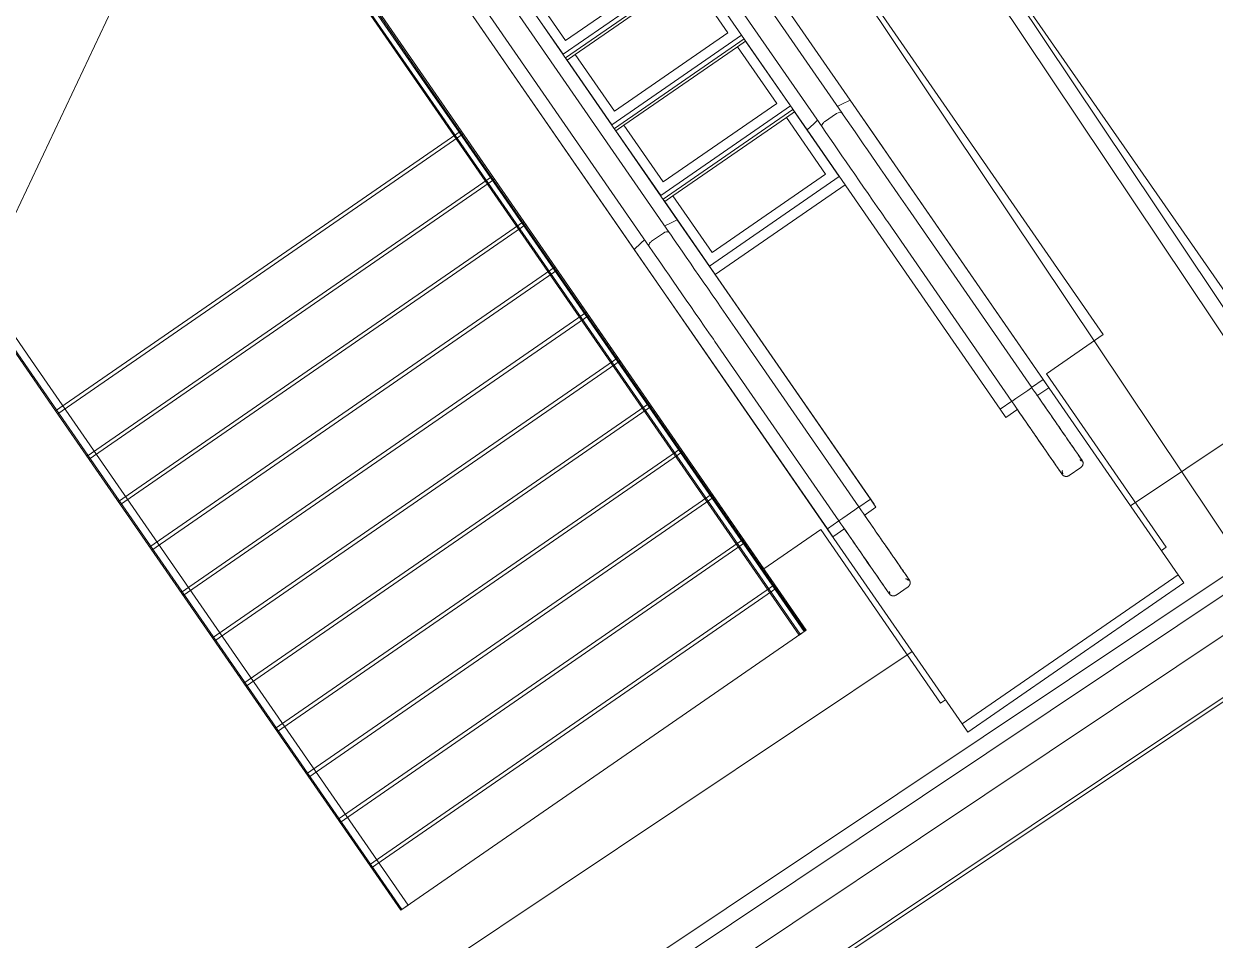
# Model space of a CAD drawing. Header units: metres. Extents: x 286532 to 329498, y 7396783 to 7466136.
# Drawn here: x 325792.57 to 325798.61, y 7397719.34 to 7397723.99 of the extents above; entities that cross this region are included whole.
import ezdxf

# ---------------------------------------------------------------- set-up
doc = ezdxf.new("R2010")
doc.units = ezdxf.units.M
doc.header["$LTSCALE"] = 10
doc.layers.get('0').update_dxf_attribs({"color": 255})
doc.layers.add('_  ARQ-AUX-001', color=1, linetype='Continuous', lineweight=5)
doc.layers.add('_AUXILIAR', color=7, linetype='Continuous', lineweight=30)

# ---------------------------------------------------------------- blocks, each defined once
blk = doc.blocks.new('ESTACAODRONE')
at = {"layer": '_  ARQ-AUX-001'}
for p, q in [((175.6736217223125, -92.52732881640722), (185.6328904686079, -107.760038436356)), ((185.6998492051612, -107.7162602728588), (175.7405804588658, -92.48355065291007)), ((175.0947184122049, -92.66304409758959), (185.2763802290659, -108.2359040992292)), ((180.1442559739698, -101.1790767067419), (183.3175108878655, -105.8720198693657)), ((183.1560481821568, -105.6341244668585), (180.3001862223932, -101.4105753914972)), ((180.0806610961006, -101.5590129841959), (182.9365230558641, -105.7825620595573)), ((183.1146136130169, -105.6991287312832), (180.298700113078, -101.534659640505)), ((180.1964011418711, -101.6038317161251), (183.0123146419723, -105.7683008071431)), ((186.5109354311135, -108.7818574607372), (181.6568262127694, -101.6327022239566)), ((182.2140864794812, -106.618128825874), (179.0408315655855, -101.9251856632502)), ((182.2729772967681, -106.2312356888089), (179.4171153370046, -102.0076866134475)), ((186.5109354311135, -108.7818574607372), (181.9539365457604, -102.0702877417207)), ((182.2315112771471, -106.2962611996641), (179.415597777046, -102.1317921086461)), ((179.1975902107119, -102.1561242061463), (182.0534521704755, -106.3796732815076)), ((179.313298824377, -102.2009642116819), (182.1292123243159, -106.36543330246)), ((184.4277030751088, -106.8354892811121), (181.6803858643557, -102.772467598453)), ((182.6946971724808, -108.0073060506231), (179.9473799617277, -103.9442843679641)), ((179.9222976997572, -103.9865449784786), (180.9872906838432, -105.5615686303833)), ((179.9275580188212, -103.9829880776725), (180.9925510029072, -105.5580117295771)), ((179.9275580188212, -103.9829880776725), (180.9925510029072, -105.5580117295771)), ((179.9275580188212, -103.9829880776725), (180.9925510029072, -105.5580117295771)), ((179.9275580188212, -103.9829880776725), (180.9925510029072, -105.5580117295771)), ((179.9275580188212, -103.9829880776725), (180.9925510029072, -105.5580117295771)), ((179.9485992950772, -103.9687604744478), (181.0135922791632, -105.5437841263524)), ((179.9485992950772, -103.9687604744478), (181.0135922791632, -105.5437841263524)), ((179.9485992950772, -103.9687604744478), (181.0135922791632, -105.5437841263524)), ((179.9485992950772, -103.9687604744478), (181.0135922791632, -105.5437841263524)), ((179.9485992950772, -103.9687604744478), (181.0135922791632, -105.5437841263524)), ((179.9538596141412, -103.9652035736416), (181.0188525982271, -105.5402272255463)), ((181.1809526379802, -105.76862140093), (179.9591199333081, -103.9616466723382)), ((181.7021504069623, -105.3861442076334), (182.3648677693553, -104.9380307202411)), ((182.3771780026561, -104.9562363881647), (181.7144606402632, -105.404349875557)), ((182.2953744318823, -104.9245197649043), (181.7154967397885, -105.3166190663726)), ((182.6089643011935, -105.2990263481353), (182.3849075574973, -104.9676676669388)), ((181.7154967397885, -105.3166190663726), (181.5195134984157, -105.0267784334749)), ((182.3434877223478, -104.9956747599009), (181.7636100302539, -105.3877740613692)), ((182.3434877223478, -104.9956747599009), (182.5394709637205, -105.2855153927985)), ((181.4780936632662, -105.054785526437), (181.7021504069623, -105.3861442076334)), ((177.9249504091752, -105.3371030152932), (178.9899433932611, -106.912126667198)), ((181.9462469388005, -105.7471398355277), (182.6089643011935, -105.2990263481353)), ((182.6212745344943, -105.3172320160589), (181.9585571721013, -105.7653455034512)), ((182.5394709637205, -105.2855153927985), (181.9595932716267, -105.6776146942668)), ((182.6290040893355, -105.328663294833), (182.5875842541859, -105.3566703877951)), ((182.6221355188079, -105.3185053302291), (182.6212745344943, -105.317232016059)), ((182.6212745344943, -105.317232016059), (182.6290040893355, -105.328663294833)), ((182.8530608330317, -105.6600219760295), (182.6290040893355, -105.328663294833)), ((177.8881281755748, -105.3620013212785), (179.1099608802469, -107.1689760498703)), ((177.8933884947912, -105.3584444201303), (178.9583814788772, -106.933468072035)), ((181.7636100302539, -105.3877740613692), (181.7221901951044, -105.4157811543312)), ((181.9595932716267, -105.6776146942668), (181.7636100302539, -105.3877740613692)), ((182.5875842541859, -105.3566703877951), (182.0077065620921, -105.7487696892634)), ((182.5875842541859, -105.3566703877951), (182.7835674955587, -105.6465110206927)), ((181.7144606402632, -105.4043498755571), (181.7153216245767, -105.4056231897272)), ((181.7221901951044, -105.4157811543312), (181.7144606402632, -105.4043498755571)), ((181.7221901951044, -105.4157811543312), (181.9462469388005, -105.7471398355277)), ((180.9872906838432, -105.5615686303833), (182.869367330891, -108.3449815524337)), ((180.9925510029072, -105.5580117295771), (181.1493907234945, -105.7899628064147)), ((180.9925510029072, -105.5580117295771), (181.1493907234945, -105.7899628064147)), ((180.9925510029072, -105.5580117295771), (181.1493907234945, -105.7899628064147)), ((180.9925510029072, -105.5580117295771), (181.1493907234945, -105.7899628064147)), ((180.9925510029072, -105.5580117295771), (181.1493907234945, -105.7899628064147)), ((181.0135922791632, -105.5437841263524), (181.1704319997505, -105.77573520319)), ((181.0135922791632, -105.5437841263524), (181.1704319997505, -105.77573520319)), ((181.0135922791632, -105.5437841263524), (181.1704319997505, -105.77573520319)), ((181.0135922791632, -105.5437841263524), (181.1704319997505, -105.77573520319)), ((181.0135922791632, -105.5437841263524), (181.1704319997505, -105.77573520319)), ((181.0188525982271, -105.5402272255463), (182.900929245275, -108.3236401475966)), ((183.4760475343511, -106.1073731697434), (183.1560481825317, -105.634124467413)), ((182.1903434706387, -106.1081354634219), (182.8530608330317, -105.6600219760295)), ((182.8653710663325, -105.6782276439531), (182.2026537039395, -106.1263411313454)), ((182.7835674955587, -105.6465110206927), (182.2036898034648, -106.038610322161)), ((182.8731006211737, -105.6896589227273), (182.8316807860241, -105.7176660156893)), ((182.866232050646, -105.6795009581233), (182.8653710663325, -105.6782276439532)), ((182.8653710663325, -105.6782276439532), (182.8731006211737, -105.6896589227273)), ((183.0971573648698, -106.0210176039238), (182.8731006211737, -105.6896589227273)), ((183.0858884195758, -105.7012183324127), (183.0249220648614, -105.7424423101971)), ((182.0077065620921, -105.7487696892634), (181.9662867269425, -105.7767767822254)), ((182.2036898034648, -106.038610322161), (182.0077065620921, -105.7487696892634)), ((182.8316807860241, -105.7176660156893), (182.2518030939303, -106.1097653171576)), ((182.8316807860241, -105.7176660156893), (183.0276640273969, -106.0075066485869)), ((181.1809526379802, -105.76862140093), (179.1099608802469, -107.1689760498703)), ((181.1916233401862, -105.784402359277), (179.1206315828604, -107.184757007286)), ((181.1493907234945, -105.7899628064146), (182.874627649955, -108.3414246516275)), ((181.1493907234945, -105.7899628064146), (182.874627649955, -108.3414246516275)), ((181.1493907234945, -105.7899628064146), (182.874627649955, -108.3414246516275)), ((181.1493907234945, -105.7899628064146), (182.874627649955, -108.3414246516275)), ((181.1493907234945, -105.7899628064146), (182.874627649955, -108.3414246516275)), ((181.1704319997505, -105.77573520319), (182.895668926211, -108.3271970484028)), ((181.1704319997505, -105.77573520319), (182.895668926211, -108.3271970484028)), ((181.1704319997505, -105.77573520319), (182.895668926211, -108.3271970484028)), ((181.1704319997505, -105.77573520319), (182.895668926211, -108.3271970484028)), ((181.1704319997505, -105.77573520319), (182.895668926211, -108.3271970484028)), ((181.1809526379802, -105.76862140093), (182.906189564208, -108.3200832474977)), ((181.9585571721014, -105.7653455034513), (181.9594181564149, -105.7666188176215)), ((181.9662867269425, -105.7767767822254), (181.9585571721014, -105.7653455034513)), ((181.9662867269425, -105.7767767822254), (182.1903434706387, -106.1081354634219)), ((182.9365230562391, -105.7825620601117), (183.2565224080584, -106.2558107624421)), ((183.3175108878655, -105.8720198693657), (183.3459826988806, -105.914126978456)), ((183.3175108878655, -105.8720198693657), (183.3459826988806, -105.914126978456)), ((183.3459826988806, -105.914126978456), (184.7959608429274, -108.058507181654)), ((181.3377923584194, -106.0005724783987), (179.2668006011518, -107.4009271264076)), ((181.3484630610328, -106.0163534358144), (179.2774713032995, -107.4167080838233)), ((182.4344400024769, -106.4691310913161), (183.0971573648698, -106.0210176039238)), ((183.0276640273969, -106.0075066485869), (182.4477863353031, -106.3996059500552)), ((182.4629118134919, -106.5112382004063), (183.1260433742364, -106.0628446420843)), ((182.2518030939303, -106.1097653171576), (182.2103832587807, -106.1377724101196)), ((182.4477863353031, -106.3996059500552), (182.2518030939303, -106.1097653171576)), ((184.1212923568255, -107.0616290867799), (183.4760475343511, -106.1073731697434)), ((182.2026537039395, -106.1263411313455), (182.2035146882531, -106.1276144455157)), ((182.2103832587807, -106.1377724101196), (182.2026537039395, -106.1263411313455)), ((182.2103832587807, -106.1377724101196), (182.4344400024769, -106.4691310913161)), ((184.0626949953354, -107.1012512085159), (183.4428499653734, -106.1845591764612)), ((181.4946320789168, -106.2325235558674), (179.4236403215327, -107.6328782038763)), ((182.5929766489624, -106.7044843916937), (182.2729772971431, -106.2312356893634)), ((181.505302781472, -106.2483045123518), (179.4343110241462, -107.6486591603607)), ((182.2028175341871, -106.298329554363), (182.1418511794728, -106.3395535321474)), ((183.2565224080584, -106.2558107624421), (183.9017672305329, -107.2100666794786)), ((183.3405510034355, -106.2537312657892), (183.9603960333974, -107.1704232978438)), ((182.0534521708504, -106.3796732820621), (182.3734515226698, -106.8529219843924)), ((181.6514717997634, -106.4644746314734), (179.5804800420301, -107.8648292804137)), ((181.6621425019694, -106.4802555898204), (179.5911507445853, -107.8806102368981)), ((182.4629118134919, -106.5112382004063), (182.4344400024769, -106.4691310913161)), ((183.2567282518383, -107.6852174513019), (182.4629118134919, -106.5112382004063)), ((183.0363747288426, -107.8342151858599), (182.2140864794812, -106.618128825874)), ((181.8083115202026, -106.6964257089421), (179.7373197628767, -108.0967803569511)), ((181.818982222816, -106.7122066654265), (179.7479904650827, -108.1125613143668)), ((183.2382214714369, -107.6587403087302), (182.5929766489624, -106.7044843916937)), ((183.1795926685724, -107.6983836903648), (182.5597476386104, -106.7816916583102)), ((182.4574486766724, -106.8508637476381), (183.0772937066344, -107.7675557796928)), ((184.1377642290768, -107.0315389318362), (184.4277030751088, -106.8354892811121)), ((182.3734515226698, -106.8529219843925), (183.0186963451442, -107.8071779014289)), ((178.9583814788772, -106.933468072035), (180.840458125925, -109.7168809940854)), ((178.9899433932611, -106.912126667198), (180.872020040309, -109.6955395892483)), ((181.9651512406417, -106.9283767864108), (179.8941594833159, -108.3287314334884)), ((181.9758219432551, -106.9441577428952), (179.9048301859293, -108.3445123909041)), ((184.737116018464, -107.9179234040366), (184.1377642290768, -107.0315389318362)), ((185.6590805049353, -106.9857846404754), (184.55757534052, -107.7059576255546)), ((184.0619902724467, -107.1017277251265), (184.1212923568255, -107.0616290867799)), ((184.1212923568255, -107.0616290867799), (184.0619902724467, -107.1017277251265)), ((184.1492994497875, -107.1030489219294), (184.1212923568255, -107.0616290867799)), ((183.981046616322, -107.1564598720214), (184.0420129710364, -107.115235894237)), ((184.0420129710364, -107.115235894237), (183.981046616322, -107.1564598720214)), ((184.0420129710364, -107.115235894237), (184.0626949953354, -107.1012512085159)), ((184.0626949953354, -107.1012512085159), (184.0420129710364, -107.115235894237)), ((184.1492994497875, -107.1030489219294), (184.0886570641883, -107.1440538396164)), ((179.1099608802469, -107.1689760498703), (180.8351978068822, -109.7204378945753)), ((182.1219909615465, -107.1603278620169), (180.0509992038133, -108.5606825109571)), ((182.1326616637525, -107.1761088203639), (180.0616699063685, -108.5764634674415)), ((183.9017672305329, -107.2100666794786), (183.9610960171913, -107.1699499856949)), ((183.9610960171913, -107.1699499856949), (183.9017672305329, -107.2100666794786)), ((183.9297743234949, -107.2514865146281), (183.9017672305329, -107.2100666794786)), ((183.9903307404548, -107.2105397268604), (183.9297743234949, -107.2514865146281)), ((183.9603960333974, -107.1704232978439), (183.9810466163218, -107.1564598720216)), ((183.9810466163218, -107.1564598720216), (183.9603960333974, -107.1704232978439)), ((182.2788306819857, -107.3922789394855), (180.2078389246599, -108.7926335874945)), ((182.2895013845409, -107.4080598959699), (180.2185096268659, -108.8084145449102)), ((184.2471139994612, -107.5499483059421), (184.3080803541756, -107.5087243281577)), ((185.7947957861177, -107.564687950583), (178.4954028275252, -112.3370901018217)), ((178.5391809910224, -112.404048838375), (185.8385739496148, -107.6316466871363)), ((182.4356704024249, -107.6242300169542), (180.364678645099, -109.0245846640319)), ((182.4463411050383, -107.6400109734386), (180.3753493472468, -109.0403656223789)), ((183.1788926847785, -107.6988570025139), (183.2382214714369, -107.6587403087302)), ((183.2382214714369, -107.6587403087302), (183.1788926847785, -107.6988570025139)), ((183.2382214714369, -107.6587403087302), (183.2662285643989, -107.7001601438797)), ((183.0772937066344, -107.7675557796928), (183.0979757309334, -107.7535710939718)), ((183.0979757309334, -107.7535710939718), (183.0772937066344, -107.7675557796928)), ((183.0979757309334, -107.7535710939718), (183.1589420856477, -107.7123471161873)), ((183.1589420856477, -107.7123471161873), (183.0979757309334, -107.7535710939718)), ((183.1589420856479, -107.7123471161872), (183.1795926685723, -107.6983836903649)), ((183.1795926685723, -107.6983836903649), (183.1589420856479, -107.7123471161872)), ((183.2662285643989, -107.7001601438797), (183.205672147439, -107.7411069316475)), ((178.6394500163733, -112.541602303274), (185.891436415608, -107.8001949433237)), ((178.6394500163733, -112.541602303274), (185.891436415608, -107.8001949433237)), ((182.9846360185128, -107.811256399899), (182.6946971724808, -108.0073060506231)), ((183.5839878079, -108.6976408720995), (182.9846360185128, -107.811256399899)), ((183.0186963451442, -107.8071779014289), (183.077998429523, -107.7670792630823)), ((183.077998429523, -107.7670792630823), (183.0186963451442, -107.8071779014289)), ((183.0186963451442, -107.8071779014289), (183.0467034381062, -107.8485977365784)), ((183.1073458237055, -107.8075928188914), (183.0467034381062, -107.8485977365784)), ((182.5925101233297, -107.8561810925603), (180.5215183655382, -109.2565357415006)), ((182.6031808254775, -107.8719620509073), (180.5321890681516, -109.2723166979849)), ((183.6925364345431, -108.8046161381622), (183.0363747288426, -107.8342151858599)), ((184.7122641173738, -107.9347276598141), (184.737116018464, -107.9179234040366)), ((178.6147729296354, -112.869510483928), (186.1178049509763, -107.9639674667269)), ((178.6158783058636, -112.8915480664), (186.134377277107, -107.9758926322684)), ((183.6925364345431, -108.8046161381622), (184.7959608429274, -108.058507181654)), ((184.7959608429274, -108.058507181654), (184.8242924892212, -108.1004070004105)), ((182.7493498437107, -108.088132170029), (180.678358086443, -109.4884868180379)), ((182.7600205463241, -108.1039131265134), (180.689028788649, -109.5042677754536)), ((183.3640431140726, -108.1470595278925), (183.425009468787, -108.1058355501081)), ((183.720868080838, -108.8465159569204), (184.8242924892223, -108.1004070004121)), ((183.7208680808369, -108.8465159569187), (184.8242924892212, -108.1004070004105)), ((182.906189564208, -108.3200832474977), (180.8351978068822, -109.7204378945753)), ((182.900929245275, -108.3236401475966), (182.869367330891, -108.3449815524337)), ((182.895668926211, -108.3271970484028), (182.874627649955, -108.3414246516275)), ((182.895668926211, -108.3271970484028), (182.874627649955, -108.3414246516275)), ((182.895668926211, -108.3271970484028), (182.874627649955, -108.3414246516275)), ((182.895668926211, -108.3271970484028), (182.874627649955, -108.3414246516275)), ((182.895668926211, -108.3271970484028), (182.874627649955, -108.3414246516275)), ((183.4425782775018, -108.4349517230582), (178.019537164652, -111.9805798622796)), ((183.6088397089902, -108.6808366163219), (183.5839878079, -108.6976408720995)), ((183.7208680808369, -108.8465159569187), (183.6925364345431, -108.8046161381622)), ((180.872020040309, -109.6955395892483), (180.840458125925, -109.7168809940854))]:
    blk.add_line(p, q, dxfattribs=at)
for points in [[(183.1560481822444, -105.6341244675267), (183.1145354724592, -105.6540240577028), (183.090786239824, -105.6654078740855)], [(183.4428499653734, -106.1845591764612), (183.4200277829751, -106.1508073324562), (183.3972421112003, -106.1171094842016), (183.3745294022629, -106.083519541066), (183.3519259916523, -106.0500912397932), (183.3294680400034, -106.016878058534), (183.3071914752484, -105.9839331312935), (183.2851319351386, -105.9513091629273), (183.2633247102325, -105.9190583448254), (183.2418046874379, -105.887232271417), (183.2206062942006, -105.8558818576302), (183.1997634434278, -105.8250572574395), (183.1793094792344, -105.7948077836297), (183.1592771235998, -105.7651818289058), (183.1396984240198, -105.7362267884755), (183.1206047022371, -105.707988984227), (183.1146135983421, -105.6991287095804)], [(182.9898882201789, -105.7336268922494), (182.9703411207741, -105.7515518362646), (182.9365230553512, -105.7825620582838)], [(183.0123146271098, -105.7683007851631), (183.031246979451, -105.7962999393068), (183.050674152249, -105.8250308859927), (183.070565066172, -105.8544476618351), (183.0908879000006, -105.8845032062679), (183.111610141536, -105.9151494368314), (183.1326986396124, -105.9463373260943), (183.1541196571315, -105.9780169800869), (183.1758389250347, -106.0101377181207), (183.1978216971267, -106.0426481538668), (183.2200328056614, -106.0754962775635), (183.2424367176034, -106.1086295392198), (183.2649975914729, -106.1419949326853), (183.2876793346842, -106.1755390804479), (183.3104456612869, -106.2092083190269), (183.3332601500149, -106.2429487848231), (183.3405510034355, -106.2537312657892)], [(182.2729772957774, -106.2312356878585), (182.2316019625974, -106.2510694273664), (182.2076859629122, -106.2625331820806)], [(182.5597476386104, -106.7816916583102), (182.5369254555659, -106.7479398133494), (182.5141397831458, -106.7142419641406), (182.4914270735653, -106.680652020054), (182.4688236623147, -106.6472237178346), (182.4463657100299, -106.6140105356349), (182.4240891446441, -106.5810656074616), (182.4020296039097, -106.5484416381716), (182.3802223783861, -106.5161908191565), (182.3587023549821, -106.4843647448469), (182.3375039611446, -106.4530143301725), (182.3166611097816, -106.422189729109), (182.296207145009, -106.3919402544425), (182.2761747888073, -106.3623142988797), (182.2565960886728, -106.3333592576296), (182.2375023663494, -106.3051214525815), (182.2315112622848, -106.2962611776841)], [(182.1067933145675, -106.3307601438887), (182.0873825188359, -106.3485600971262), (182.0534521710629, -106.3796732818378)], [(182.1292123096411, -106.3654332807573), (182.1481446614461, -106.3934324341082), (182.1675718336941, -106.4221633799806), (182.1874627470538, -106.45158015499), (182.2077855803069, -106.4816356985718), (182.2285078212556, -106.5122819282675), (182.2495963187348, -106.5434698166473), (182.2710173356474, -106.5751494697429), (182.2927366029356, -106.6072702068671), (182.3147193744051, -106.6397806416927), (182.3369304823109, -106.6726287644593), (182.3593343936186, -106.7057620251774), (182.3818952668492, -106.7391274176981), (182.4045770094183, -106.7726715645109), (182.4273433353763, -106.8063408021366), (182.4501578234583, -106.8400812669773), (182.4574486766724, -106.8508637476381)], [(184.3147776927535, -107.4740576181377), (184.314576053483, -107.4737594127739), (184.3139714582511, -107.4728652737474), (184.3129648742814, -107.47137663149), (184.3115579118935, -107.4692958675118), (184.3097528219269, -107.4666263105912), (184.3075524921407, -107.4633722314498), (184.3049604425931, -107.45953883592), (184.3019808200104, -107.455132256617), (184.2986183911532, -107.4501595431277), (184.2948785351902, -107.4446286507328), (184.2907672350934, -107.4385484276802), (184.2862910680657, -107.43192860103), (184.2814571950197, -107.4247797610924), (184.2762733491209, -107.4171133444865), (184.2707478234171, -107.4089416158433), (184.2648894575705, -107.4002776481856), (184.2587076237169, -107.3911353020133), (184.2522122114716, -107.38152920313), (184.2454136121088, -107.3714747192448), (184.2383227019369, -107.360987935387), (184.2309508248998, -107.3500856281738), (184.223309774428, -107.3387852389709), (184.2154117745723, -107.3271048459906), (184.2072694604478, -107.3150631353699), (184.1988958580199, -107.3026793712769), (184.1903043632663, -107.2899733650926), (184.181508720746, -107.2769654437164), (184.1725230016105, -107.2636764170475), (184.1633615810938, -107.2501275446939), (184.1540391155142, -107.2363405019609), (184.1445705188281, -107.222337345176), (184.1349709387702, -107.2081404764027), (184.1252557326208, -107.1937726076027), (184.1154404426374, -107.1792567243009), (184.1055407711901, -107.1646160488142), (184.0955725556414, -107.1498740031001), (184.0855517430096, -107.135054171287), (184.0754943644574, -107.1201802619443), (184.065416509645, -107.1052760701542), (184.0626949953354, -107.1012512085159)], [(184.0928723714626, -107.1458806867032), (184.1028563586065, -107.1606460571111), (184.1127760961364, -107.1753164084315), (184.1226157145885, -107.1898682712319), (184.1323594726722, -107.2042783656357), (184.1419917824531, -107.2185236385662), (184.1514972342903, -107.2325813006254), (184.1608606214886, -107.2464288625528), (184.170066964626, -107.2600441712033), (184.1791015355174, -107.2734054449876), (184.1879498807765, -107.2864913087178), (184.1965978449386, -107.2992808278034), (184.2050315931056, -107.3117535417422), (184.2132376330798, -107.3238894968527), (184.2212028369476, -107.3356692781954), (184.2289144620821, -107.3470740406332), (184.236360171528, -107.358085538979), (184.2435280537387, -107.3686861571844), (184.2504066416315, -107.3788589365218), (184.2569849309332, -107.3885876027141), (184.2632523977844, -107.3978565919709), (184.2691990155749, -107.4066510758866), (184.2748152709849, -107.414956985163), (184.2800921792037, -107.4227610321171), (184.2850212983039, -107.4300507319386), (184.2895947427465, -107.4368144226627), (184.2938051959959, -107.4430412838272), (184.2976459222251, -107.4487213537825), (184.3011107770915, -107.4538455456284), (184.3041942175664, -107.458405661751), (184.3068913108029, -107.4623944069374), (184.309197742027, -107.465805400046), (184.3111098214409, -107.4686331842156), (184.3126244901253, -107.4708732355948), (184.3137393249335, -107.4725219705791), (184.3144525423676, -107.4735767515443), (184.3147630014319, -107.4740358910659), (184.3147776927535, -107.4740576181377)], [(183.9603960333974, -107.1704232978438), (183.9704766532734, -107.1853315789008), (183.9805411463079, -107.2002160098884), (183.9905734114593, -107.2150527788921), (184.0005573992431, -107.2298181502466), (184.010477137409, -107.2444885025075), (184.0203167564918, -107.2590403662406), (184.0300605152001, -107.2734504615683), (184.0396928255985, -107.287695735412), (184.0491982780451, -107.3017533983724), (184.0585616658437, -107.3156009611875), (184.0677680095713, -107.3292162707108), (184.0768025810418, -107.3425775453516), (184.0856509268681, -107.3556634099207), (184.0942988915846, -107.3684529298262), (184.1027326402923, -107.3809256445646), (184.1109386807925, -107.393061600453), (184.1189038851709, -107.4048413825509), (184.1266155107998, -107.4162461457198), (184.1340612207231, -107.4272576447715), (184.1412291033932, -107.4378582636565), (184.1481076917269, -107.448031043646), (184.1546859814504, -107.457759710462), (184.1609534487033, -107.467028700313), (184.166900066875, -107.4758231847924), (184.172516322645, -107.4841290946013), (184.1777932312021, -107.4919331420557), (184.1827223506183, -107.4992228423445), (184.1872957953541, -107.5059865335022), (184.1915062488734, -107.5122133950658), (184.1953469753489, -107.5178934653853), (184.1988118304374, -107.5230176575596), (184.20189527111, -107.5275777739746), (184.2045923645193, -107.5315665194167), (184.2068987958912, -107.534977512744), (184.2088108754277, -107.5378052970949), (184.2103255442092, -107.5400453486176), (184.2114403790889, -107.5416940837076), (184.2121535965687, -107.5427488647404), (184.2124640556529, -107.5432080042914), (184.2124787469755, -107.5432297313646)], [(184.2124787469755, -107.5432297313646), (184.212277107692, -107.5429315259817), (184.2116725124214, -107.542037386898), (184.2106659283872, -107.5405487445452), (184.2092589659091, -107.5384679804336), (184.2074538758268, -107.5357984233418), (184.2052535458996, -107.5325443439918), (184.2026614961858, -107.5287109482163), (184.199681873412, -107.5243043686308), (184.1963194443393, -107.5193316548227), (184.1925795881366, -107.5138007620732), (184.1884682877762, -107.5077205386309), (184.1839921204616, -107.5011007115562), (184.1791582471057, -107.4939518711604), (184.1739744008746, -107.486285454063), (184.1684488748165, -107.478113724896), (184.1625905085943, -107.4694497566828), (184.1564086743444, -107.4603074099244), (184.1499132616828, -107.4507013104254), (184.1431146618841, -107.4406468258956), (184.1360237512577, -107.4301600413656), (184.128651873748, -107.4192577334534), (184.1210108227864, -107.4079573435262), (184.1131128224244, -107.3962769497971), (184.1049705077778, -107.3842352384044), (184.0965969048132, -107.3718514735176), (184.0880054095088, -107.3591454665188), (184.0792097664246, -107.3461375443086), (184.0702240467132, -107.3328485167879), (184.0610626256091, -107.3192996435657), (184.051740159432, -107.3055125999489), (184.0422715621388, -107.2915094422663), (184.0326719814656, -107.2773125725829), (184.0229567746934, -107.2629447028617), (184.0131414840808, -107.2484288186294), (184.0032418119988, -107.2337881422042), (183.9932735958111, -107.2190460955451), (183.9884031263594, -107.2118431329933)], [(184.3106357124749, -107.4768583322201), (184.3101752424357, -107.47620585299), (184.3096890485133, -107.4755723095639), (184.3091779085145, -107.4749587154763), (184.3086426401542, -107.4743660523467), (184.3080840997474, -107.4737952683097), (184.3075031808399, -107.4732472764981), (184.3069008127778, -107.4727229535818), (184.3062779592216, -107.4722231383656), (184.3056356166041, -107.4717486304473), (184.3049748125365, -107.4713001889384), (184.3042966041643, -107.4708785312494), (184.3036020764762, -107.470484331943), (184.3028923405682, -107.4701182216537)], [(184.3147776927535, -107.4740576181377), (184.3153203876108, -107.474895864776), (184.3158291274452, -107.4757551429124), (184.3163030983814, -107.4766340778852), (184.3167415421671, -107.4775312635859), (184.3171437573857, -107.4784452647089), (184.3175091005786, -107.4793746190472), (184.3178369872747, -107.4803178398322), (184.3181268929253, -107.4812734181119), (184.3183783537432, -107.4822398251648), (184.3185909674445, -107.4832155149458), (184.3187643938929, -107.4841989265594), (184.318898355643, -107.4851884867568), (184.3189926383845, -107.4861826124528), (184.3190470912852, -107.4871797132583), (184.3190616272321, -107.4881781940248), (184.3190362229707, -107.489176457396), (184.3189709191424, -107.4901729063635), (184.3188658202195, -107.4911659468215), (184.3187210943378, -107.4921539901171), (184.3185369730278, -107.4931354555918), (184.3183137508444, -107.4941087731102), (184.3180517848953, -107.4950723855719), (184.3177514942704, -107.4960247514025), (184.3174133593704, -107.4969643470199), (184.3170379211392, -107.4978896692715), (184.3166257801978, -107.4987992378391), (184.3161775958837, -107.499691597607), (184.3156940851963, -107.50056532099), (184.3151760216495, -107.501419010217), (184.3146242340345, -107.5022512995674), (184.3140396050938, -107.5030608575557), (184.313423070109, -107.5038463890619), (184.3127756154044, -107.5046066374031), (184.3120982767696, -107.5053403863442), (184.3113921378018, -107.5060464620434), (184.3106583281728, -107.5067237349302), (184.3098980218214, -107.5073711215124), (184.3091124350756, -107.5079875861096), (184.3083028247066, -107.50857214251), (184.3080803541756, -107.5087243281577)], [(184.247113999461, -107.5499483059423), (184.2462749287719, -107.5504897258472), (184.2454148782283, -107.5509971587958), (184.2445352237277, -107.5514697930035), (184.2436373725295, -107.5519068723565), (184.2427227610043, -107.5523076976209), (184.2417928523353, -107.552671627562), (184.2408491341779, -107.5529980799695), (184.23989311628, -107.553286532589), (184.2389263280663, -107.553536523958), (184.2379503161916, -107.5537476541437), (184.2369666420668, -107.5539195853826), (184.2359768793606, -107.5540520426216), (184.2349826114822, -107.5541448139574), (184.2339854290481, -107.5541977509754), (184.2329869273374, -107.5542107689879), (184.23198870374, -107.5541838471688), (184.2309923552006, -107.5541170285873), (184.2299994756644, -107.5540104201388), (184.2290116535267, -107.553864192374), (184.2280304690923, -107.5536785792264), (184.2270574920471, -107.5534538776372), (184.2260942789466, -107.5531904470811), (184.2251423707265, -107.5528887089907), (184.2242032902366, -107.5525491460827), (184.2232785398057, -107.5521723015853), (184.222369598837, -107.5517587783693), (184.2214779214422, -107.5513092379836), (184.2206049341149, -107.5508243995969), (184.2197520334486, -107.5503050388473), (184.2189205839025, -107.549751986601), (184.2181119156185, -107.5491661276238), (184.2173273222932, -107.5485483991651), (184.2165680591087, -107.5478997894585), (184.215835340724, -107.5472213361414), (184.2151303393324, -107.5465141245942), (184.2144541827855, -107.5457792862045), (184.2138079527898, -107.545017996557), (184.2131926831751, -107.5442314735528), (184.2126093582418, -107.5434209754608), (184.2124787469755, -107.5432297313646)], [(184.213846344357, -107.5241846908482), (184.2136594336194, -107.5249611096649), (184.213503720862, -107.5257443818653), (184.213379455192, -107.5265332543811), (184.2132868354079, -107.5273264651842), (184.2132260096816, -107.528122745307), (184.2131970753214, -107.5289208208708), (184.2132000786161, -107.5297194151251), (184.2132350147609, -107.5305172504894), (184.2133018278656, -107.5313130505974), (184.2134004110433, -107.5321055423386), (184.2135306065821, -107.5328934578953), (184.2136922061969, -107.5336755367707), (184.2138849513627, -107.5344505278053), (184.2141085337284, -107.535217191179), (184.2143625956099, -107.5359743003938), (184.2146467305625, -107.5367206442365), (184.2149604840307, -107.5374550287161), (184.215303354076, -107.5381762789743), (184.2156747921794, -107.5388832411643), (184.2160742041192, -107.5395747842975), (184.2165009509216, -107.5402498020524), (184.2166207304905, -107.5404290220685)], [(183.4316753821504, -108.0711901238856), (183.431473742867, -108.0708919185027), (183.4308691475964, -108.069997779419), (183.4298625635621, -108.0685091370661), (183.428455601084, -108.0664283729545), (183.4266505110017, -108.0637588158627), (183.4244501810745, -108.0605047365128), (183.4218581313607, -108.0566713407372), (183.418878508587, -108.0522647611518), (183.4155160795142, -108.0472920473437), (183.4117762233115, -108.0417611545942), (183.4076649229511, -108.0356809311519), (183.4031887556365, -108.0290611040772), (183.3983548822805, -108.0219122636814), (183.3931710360495, -108.014245846584), (183.3876455099914, -108.006074117417), (183.3817871437693, -107.9974101492038), (183.3756053095194, -107.9882678024454), (183.3691098968577, -107.9786617029463), (183.362311297059, -107.9686072184166), (183.3552203864326, -107.9581204338865), (183.3478485089229, -107.9472181259744), (183.3402074579613, -107.9359177360472), (183.3323094575993, -107.9242373423181), (183.3241671429527, -107.9121956309254), (183.3157935399881, -107.8998118660386), (183.3072020446837, -107.8871058590397), (183.2984064015995, -107.8740979368296), (183.2894206818881, -107.8608089093088), (183.280259260784, -107.8472600360866), (183.2709367946069, -107.8334729924698), (183.2614681973137, -107.8194698347872), (183.2518686166405, -107.8052729651038), (183.2421534098683, -107.7909050953828), (183.2323381192557, -107.7763892111504), (183.2224384471737, -107.7617485347252), (183.212470230986, -107.747006488066), (183.2024494177118, -107.7321866553029), (183.1923920385149, -107.7173127450067), (183.1823141830565, -107.7024085522612), (183.1795926685724, -107.6983836903648)], [(183.2097700466341, -107.7430131714131), (183.219754034418, -107.7577785427676), (183.2296737725839, -107.7724488950285), (183.2395133916667, -107.7870007587616), (183.249257150375, -107.8014108540893), (183.2588894607734, -107.815656127933), (183.2683949132199, -107.8297137908934), (183.2777583010185, -107.8435613537085), (183.2869646447461, -107.8571766632318), (183.2959992162167, -107.8705379378726), (183.3048475620431, -107.8836238024417), (183.3134955267595, -107.8964133223472), (183.3219292754672, -107.9088860370856), (183.3301353159674, -107.921021992974), (183.3381005203459, -107.9328017750719), (183.3458121459747, -107.9442065382408), (183.3532578558979, -107.9552180372925), (183.3604257385681, -107.9658186561775), (183.3673043269018, -107.975991436167), (183.3738826166253, -107.985720102983), (183.3801500838782, -107.994989092834), (183.3860967020499, -108.0037835773134), (183.3917129578199, -108.0120894871223), (183.396989866377, -108.0198935345767), (183.4019189857933, -108.0271832348654), (183.406492430529, -108.0339469260231), (183.4107028840483, -108.0401737875868), (183.4145436105238, -108.0458538579063), (183.4180084656123, -108.0509780500806), (183.4210919062849, -108.0555381664956), (183.4237889996942, -108.0595269119377), (183.4260954310662, -108.062937905265), (183.4280075106026, -108.0657656896159), (183.4295221793842, -108.0680057411386), (183.4306370142638, -108.0696544762286), (183.4313502317436, -108.0707092572614), (183.4316606908278, -108.0711683968124), (183.4316753821504, -108.0711901238856)], [(183.0772937066344, -107.7675557796928), (183.0873743258641, -107.782464059794), (183.0974388182535, -107.7973484898274), (183.1074710827617, -107.81218525788), (183.1174550699055, -107.826950628288), (183.1273748074354, -107.8416209796084), (183.1372144258875, -107.8561728424087), (183.1469581839712, -107.8705829368126), (183.156590493752, -107.8848282097431), (183.1660959455893, -107.8988858718023), (183.1754593327876, -107.9127334337297), (183.184665675925, -107.9263487423802), (183.1937002468164, -107.9397100161645), (183.2025485920755, -107.9527958798947), (183.2111965562376, -107.9655853989803), (183.2196303044046, -107.9780581129191), (183.2278363443788, -107.9901940680296), (183.2358015482466, -108.0019738493723), (183.2435131733811, -108.0133786118101), (183.2509588828271, -108.0243901101559), (183.2581267650377, -108.0349907283613), (183.2650053529305, -108.0451635076986), (183.2715836422323, -108.054892173891), (183.2778511090834, -108.0641611631478), (183.2837977268739, -108.0729556470635), (183.2894139822838, -108.0812615563399), (183.2946908905027, -108.089065603294), (183.2996200096029, -108.0963553031154), (183.3041934540455, -108.1031189938396), (183.3084039072949, -108.109345855004), (183.3122446335241, -108.1150259249594), (183.3157094883906, -108.1201501168053), (183.3187929288654, -108.1247102329279), (183.3214900221019, -108.1286989781143), (183.323796453326, -108.1321099712229), (183.3257085327399, -108.1349377553925), (183.3272232014243, -108.1371778067717), (183.3283380362325, -108.1388265417559), (183.3290512536666, -108.1398813227212), (183.3293617127309, -108.1403404622427), (183.3293764040525, -108.1403621893146)], [(183.3293764040525, -108.1403621893146), (183.329174764782, -108.1400639839508), (183.3285701695501, -108.1391698449243), (183.3275635855804, -108.1376812026669), (183.3261566231925, -108.1356004386887), (183.324351533226, -108.1329308817681), (183.3221512034397, -108.1296768026266), (183.3195591538921, -108.1258434070969), (183.3165795313094, -108.1214368277939), (183.3132171024522, -108.1164641143046), (183.3094772464893, -108.1109332219096), (183.3053659463924, -108.1048529988571), (183.3008897793648, -108.0982331722068), (183.2960559063187, -108.0910843322693), (183.2908720604199, -108.0834179156634), (183.285346534716, -108.0752461870202), (183.2794881688695, -108.0665822193624), (183.2733063350159, -108.0574398731902), (183.2668109227706, -108.0478337743069), (183.2600123234078, -108.0377792904217), (183.2529214132359, -108.0272925065639), (183.2455495361988, -108.0163901993507), (183.237908485727, -108.0050898101478), (183.2300104858714, -107.9934094171675), (183.2218681717468, -107.9813677065468), (183.2134945693188, -107.9689839424538), (183.2049030745653, -107.9562779362695), (183.196107432045, -107.9432700148933), (183.1871217129095, -107.9299809882244), (183.1779602923928, -107.9164321158708), (183.1686378268132, -107.9026450731378), (183.1591692301271, -107.8886419163529), (183.1495696500692, -107.8744450475796), (183.1398544439199, -107.8600771787795), (183.1300391539365, -107.8455612954778), (183.1201394824891, -107.830920619991), (183.1101712669404, -107.816178574277), (183.1053007995964, -107.8089756148423)], [(183.4275333986354, -108.0739908331818), (183.4270729285962, -108.0733383539517), (183.4265867346739, -108.0727048105256), (183.4260755946751, -108.072091216438), (183.4255403263147, -108.0714985533084), (183.424981785908, -108.0709277692714), (183.4244008670005, -108.0703797774598), (183.4237984989384, -108.0698554545435), (183.4231756453822, -108.0693556393273), (183.4225333027647, -108.068881131409), (183.421872498697, -108.0684326899001), (183.4211942903248, -108.0680110322112), (183.4204997626367, -108.0676168329047), (183.4197900267288, -108.0672507226154), (183.4190662180273, -108.0669132870417), (183.4183294944716, -108.0666050660086), (183.4175810346623, -108.0663265526039), (183.4168220359754, -108.0660781923896), (183.4160537126468, -108.0658603826892), (183.4152772938301, -108.0656734719516), (183.4144940216297, -108.0655177591942), (183.413705149114, -108.0653934935241), (183.4129119383107, -108.0653008737401)], [(183.4316753821504, -108.0711901238856), (183.4322180770077, -108.072028370524), (183.4327268168421, -108.0728876486604), (183.4332007877783, -108.0737665836332), (183.433639231564, -108.0746637693339), (183.4340414467825, -108.0755777704568), (183.4344067899755, -108.0765071247952), (183.4347346766716, -108.0774503455802), (183.4350245823223, -108.0784059238598), (183.43527604314, -108.0793723309127), (183.4354886568414, -108.0803480206937), (183.4356620832898, -108.0813314323074), (183.4357960450399, -108.0823209925048), (183.4358903277814, -108.0833151182008), (183.4359447806821, -108.0843122190063), (183.435959316629, -108.0853106997728), (183.4359339123676, -108.086308963144), (183.4358686085394, -108.0873054121115), (183.4357635096164, -108.0882984525695), (183.4356187837347, -108.0892864958651), (183.4354346624247, -108.0902679613397), (183.4352114402413, -108.0912412788581), (183.4349494742922, -108.0922048913198), (183.4346491836673, -108.0931572571505), (183.4343110487673, -108.0940968527678), (183.4339356105361, -108.0950221750195), (183.4335234695947, -108.0959317435871), (183.4330752852806, -108.096824103355), (183.4325917745932, -108.097697826738), (183.4320737110464, -108.098551515965), (183.4315219234315, -108.0993838053154), (183.4309372944907, -108.1001933633037), (183.4303207595059, -108.1009788948099), (183.4296733048013, -108.1017391431511), (183.4289959661665, -108.1024728920922), (183.4282898271987, -108.1031789677914), (183.4275560175697, -108.1038562406782), (183.4267957112183, -108.1045036272604), (183.4260101244725, -108.1051200918576), (183.4252005141036, -108.105704648258), (183.4250094687871, -108.1058355501079)], [(183.3640431140726, -108.1470595278925), (183.3632048674343, -108.1476022227498), (183.3623455892979, -108.1481109625842), (183.3614666543251, -108.1485849335204), (183.3605694686243, -108.1490233773061), (183.3596554675014, -108.1494255925246), (183.358726113163, -108.1497909357176), (183.3577828923781, -108.1501188224138), (183.3568273140984, -108.1504087280643), (183.3558609070455, -108.1506601888822), (183.3548852172645, -108.1508728025835), (183.3539018056508, -108.1510462290319), (183.3529122454535, -108.151180190782), (183.3519181197574, -108.1512744735235), (183.3509210189519, -108.1513289264242), (183.3499225381854, -108.1513434623711), (183.3489242748142, -108.1513180581097), (183.3479278258467, -108.1512527542814), (183.3469347853888, -108.1511476553585), (183.3459467420932, -108.1510029294768), (183.3449652766185, -108.1508188081668), (183.3439919591001, -108.1505955859834), (183.3430283466384, -108.1503336200343), (183.3420759808077, -108.1500333294094), (183.3411363851903, -108.1496951945094), (183.3402110629387, -108.1493197562782), (183.3393014943711, -108.1489076153367), (183.3384091346032, -108.1484594310227), (183.3375354112202, -108.1479759203353), (183.3366817219933, -108.1474578567885), (183.3358494326429, -108.1469060691735), (183.3350398746546, -108.1463214402328), (183.3342543431483, -108.1457049052479), (183.3334940948071, -108.1450574505434), (183.332760345866, -108.1443801119085), (183.3320542701669, -108.1436739729408), (183.33137699728, -108.1429401633118), (183.3307296106978, -108.1421798569604), (183.3301131461006, -108.1413942702146), (183.3295285897002, -108.1405846598456), (183.3293764040525, -108.1403621893146)], [(183.3301994881789, -108.1284455133336), (183.3302980713567, -108.1292380050748), (183.3304282668955, -108.1300259206314), (183.3305898665103, -108.1308079995068), (183.330782611676, -108.1315829905415), (183.3310061940417, -108.1323496539152), (183.3312602559233, -108.13310676313), (183.3315443908758, -108.1338531069727), (183.331858144344, -108.1345874914523), (183.3322010143893, -108.1353087417104), (183.3325724524927, -108.1360157039004), (183.3329718644326, -108.1367072470336), (183.3333986112349, -108.1373822647886), (183.3335183908038, -108.1375614848046)]]:
    blk.add_lwpolyline(points, dxfattribs=at)
for centre, major_axis, ratio, start_param, end_param in [((183.0939315740431, -105.7131133953016), (-0.02068202429900836, -0.01398468572107001), 0.5751401660186468, 3.141594478098202, 4.712388980384324), ((183.0939315740431, -105.7131133953016), (-0.02068202429900841, -0.01398468572107005), 0.5751401660186473, 2.879793265790774, 3.14159265358991), ((183.0329966514089, -105.7543160994421), (-0.02068202429897665, -0.01398468572104858), 0.5751401660196132, 4.97558191378196, 6.022272718885409), ((183.0329966514089, -105.7543160994421), (-0.02068202429897674, -0.01398468572104864), 0.5751401660196146, 4.71390920810645, 4.975581910262232), ((182.2108292379858, -106.3102458634052), (-0.02068202429897666, -0.01398468572104858), 0.5751401660184621, 3.402505241883829, 4.710868752662916), ((182.1498943339401, -106.3514485950363), (-0.02068202429900851, -0.01398468572107012), 0.5751401660179202, 4.97418837175192, 6.283183482671257), ((182.1498943339401, -106.3514485950363), (0.02068202429900926, 0.01398468572106902), 0.575140166017952, 3.14159265358985, 3.403392041388929), ((182.1498943339401, -106.3514485950363), (0.02068202429900918, 0.01398468572106914), 0.5751401660179342, 1.570796326795284, 1.832595714594378)]:
    blk.add_ellipse(centre, major_axis=major_axis, ratio=ratio, start_param=start_param, end_param=end_param, dxfattribs=at)

msp = doc.modelspace()

# ---------------------------------------------------------------- hatches: boundary and pattern name
at = {"true_color": 0xc7c8ca, "transparency": 33554585}
h = msp.add_hatch(color=9, dxfattribs=at)
h.dxf.hatch_style = 1
edge = h.paths.add_edge_path(flags=17)
edge.add_line((325790.0735226213, 7397734.67766016), (325785.9323927848, 7397725.912165756))
edge.add_line((325785.9323927848, 7397725.912165756), (325782.7093856977, 7397727.434828392))
edge.add_arc((324589.4594356383, 7398283.744209212), 1316.558229059866, 334.2857714977699, 335.00442574012794, ccw=False)
edge.add_arc((325750.6665302786, 7397737.449563266), 35.29088016209248, 298.575962046057, 315.0391196846224, ccw=False)
edge.add_arc((325664.99061547, 7397898.480900479), 217.6941062931954, 294.35071983205427, 298.1059257641456, ccw=False)
edge.add_arc((325750.4188590042, 7397711.129368519), 11.7999999991149, 244.6772000939087, 291.53597668745437, ccw=False)
edge.add_line((325745.3717913929, 7397700.463201987), (325626.6594274847, 7397756.516840334))
edge.add_arc((325641.4665205635, 7397780.805911992), 28.4465992244239, 197.5252087172678, 238.63269810949652, ccw=False)
edge.add_line((325614.34028289, 7397772.23991893), (325596.3608602486, 7397822.673452049))
edge.add_line((325596.3608602486, 7397822.673452049), (325593.7456826678, 7397821.736449908))
edge.add_line((325593.7456826678, 7397821.736449908), (325590.5952728076, 7397830.529259314))
edge.add_line((325590.5952728076, 7397830.529259314), (325583.0624359138, 7397827.835494601))
edge.add_line((325583.0624359138, 7397827.835494601), (325598.2871906696, 7397780.984911129))
edge.add_arc((325581.6313068647, 7397777.612337251), 16.99390243241983, -27.409305437614705, 11.446794621133222, ccw=False)
edge.add_line((325596.7174845528, 7397769.789296752), (325590.0917240955, 7397755.764605783))
edge.add_arc((325564.4797332849, 7397765.980487031), 27.57423259051533, 298.0711945504558, 338.2543751509229, ccw=False)
edge.add_line((325577.4552939346, 7397741.649989116), (325549.6415609795, 7397730.903622619))
edge.add_line((325549.6415609795, 7397730.903622619), (325552.3333787889, 7397723.352886127))
edge.add_line((325552.3333787889, 7397723.352886127), (325559.0661430414, 7397725.765194402))
edge.add_line((325559.0661430414, 7397725.765194402), (325560.083847941, 7397722.910461255))
edge.add_line((325560.083847941, 7397722.910461255), (325575.9089333582, 7397728.580492622))
edge.add_line((325575.9089333582, 7397728.580492622), (325592.0058937733, 7397734.347935139))
edge.add_arc((325596.4361216662, 7397717.202531068), 17.70852337038531, 63.714828337742006, 104.4878615349169, ccw=False)
edge.add_line((325604.2781493216, 7397733.080012046), (325751.2731117486, 7397663.679344781))
edge.add_arc((325737.0236401027, 7397635.13802675), 31.90069399144977, 40.33374494317138, 63.4689852969027, ccw=False)
edge.add_line((325761.3411328419, 7397655.785395202), (325777.4526656764, 7397632.455911997))
edge.add_line((325777.4526656764, 7397632.455911997), (325786.458569375, 7397638.675463107))
edge.add_line((325786.458569375, 7397638.675463107), (325772.0375623168, 7397659.428200791))
edge.add_arc((325786.1900989813, 7397669.262750535), 17.2340553184531, 162.6633486420313, 214.7953058882391, ccw=False)
edge.add_arc((326382.6716017837, 7397402.318218326), 670.6071444763546, 154.2606965419587, 156.0636244513231, ccw=False)
edge.add_arc((328387.6302165384, 7396464.678045448), 2883.946189031026, 154.5114808855951, 154.7792504945086, ccw=False)
edge.add_arc((324538.1433844751, 7398302.985549253), 1381.958187364982, 334.3938467270593, 335.1320574766111)
edge.add_line((325791.9656423118, 7397721.833093027), (325796.5813537847, 7397731.603130355))
edge.add_line((325796.5813537847, 7397731.603130355), (325790.0735226213, 7397734.67766016))
edge = h.paths.add_edge_path(flags=17)
edge.add_line((325790.0735226213, 7397734.67766016), (325785.9323927848, 7397725.912165756))
edge.add_line((325796.5813537847, 7397731.603130355), (325790.0735226213, 7397734.67766016))
edge.add_line((325791.9656423118, 7397721.833093027), (325796.5813537847, 7397731.603130355))
edge.add_arc((324538.1433844751, 7398302.985549253), 1381.958187364982, 334.3938467270593, 335.1320574766111)
edge.add_arc((328387.6302165384, 7396464.678045448), 2883.946189031025, 154.5114808855951, 154.7792504945086)
edge.add_arc((326382.6716017837, 7397402.318218326), 670.6071444763506, 154.2606965419587, 156.0636244513231)
edge.add_arc((325786.1900989816, 7397669.262750535), 17.23405531876808, 162.6633486416853, 214.7953058875765)
edge.add_line((325786.458569375, 7397638.675463107), (325772.0375623168, 7397659.428200791))
edge.add_line((325777.4526656764, 7397632.455911997), (325786.458569375, 7397638.675463107))
edge.add_line((325761.3411328419, 7397655.785395202), (325777.4526656764, 7397632.455911997))
edge.add_arc((325737.0236401025, 7397635.138026749), 31.90069399232835, 40.33374494397282, 63.46898529746282)
edge.add_line((325604.2781493216, 7397733.080012046), (325751.2731117486, 7397663.679344781))
edge.add_arc((325596.4361216662, 7397717.202531069), 17.70852336954732, 63.7148283364076, 104.4878615356707)
edge.add_line((325575.9089333582, 7397728.580492622), (325592.0058937733, 7397734.347935139))
edge.add_line((325560.083847941, 7397722.910461255), (325575.9089333582, 7397728.580492622))
edge.add_line((325559.0661430414, 7397725.765194402), (325560.083847941, 7397722.910461255))
edge.add_line((325552.3333787889, 7397723.352886127), (325559.0661430414, 7397725.765194402))
edge.add_line((325549.6415609795, 7397730.903622619), (325552.3333787889, 7397723.352886127))
edge.add_line((325577.4552939346, 7397741.649989116), (325549.6415609795, 7397730.903622619))
edge.add_arc((325564.479733285, 7397765.980487031), 27.57423259049679, 298.0711945498155, 338.2543751508781)
edge.add_line((325596.7174845528, 7397769.789296752), (325590.0917240955, 7397755.764605783))
edge.add_arc((325581.6313068647, 7397777.612337251), 16.99390243246559, 332.590694562024, 371.4467946210942)
edge.add_line((325583.0624359138, 7397827.835494601), (325598.2871906696, 7397780.984911129))
edge.add_line((325590.5952728076, 7397830.529259314), (325583.0624359138, 7397827.835494601))
edge.add_line((325593.7456826678, 7397821.736449908), (325590.5952728076, 7397830.529259314))
edge.add_line((325596.3608602486, 7397822.673452049), (325593.7456826678, 7397821.736449908))
edge.add_line((325614.34028289, 7397772.23991893), (325596.3608602486, 7397822.673452049))
edge.add_arc((325641.4665205634, 7397780.805911991), 28.44659922383428, 197.5252087157615, 238.6326981083199)
edge.add_line((325745.3717913929, 7397700.463201987), (325626.6594274847, 7397756.516840334))
edge.add_arc((325750.4188590042, 7397711.129368519), 11.79999999907486, 244.6772000939087, 291.5359766874544)
edge.add_arc((325664.99061547, 7397898.480900479), 217.6941062931951, 294.3507198320543, 298.1059257641456)
edge.add_arc((325750.6665302786, 7397737.449563266), 35.29088016209649, 298.575962046057, 315.0391196846224)
edge.add_arc((324589.4594356383, 7398283.744209212), 1316.558229059864, 334.2857714977699, 335.0044257401279)
edge.add_line((325785.9323927848, 7397725.912165756), (325782.7093856977, 7397727.434828392))
h.paths.add_polyline_path([(325796.5813537847, 7397731.603130355), (325790.0735226213, 7397734.67766016)], flags=0)

# ---------------------------------------------------------------- linework, layer by layer
at = {"layer": '_  ARQ-AUX-001'}
msp.add_lwpolyline([(325575.9089333582, 7397728.580492622), (325592.0058937733, 7397734.347935139, -0.1798069276664613), (325604.2781493216, 7397733.080012046), (325751.2731117486, 7397663.679344781, -0.1012908212873462), (325761.3411328419, 7397655.785395202), (325777.4526656764, 7397632.455911997), (325786.458569375, 7397638.675463107), (325772.0375623168, 7397659.428200791, -0.2314747326432924), (325769.7389802918, 7397674.39825018, -0.007866919333001331), (325778.6025473837, 7397693.547543325, -0.001168365859716438), (325784.3740926827, 7397705.727268821, 0.003221063178030193), (325791.9656423118, 7397721.833093027), (325796.5813537847, 7397731.603130355), (325790.0735226213, 7397734.67766016), (325796.5813537847, 7397731.603130355)], format="xyb", dxfattribs=at)

# ---------------------------------------------------------------- block references
at = {"layer": '_AUXILIAR', "rotation": 0.5795468206332073}
msp.add_blockref('ESTACAODRONE', (325612.5476227902, 7397827.373914379), dxfattribs=at)

doc.saveas('drawing.dxf')
